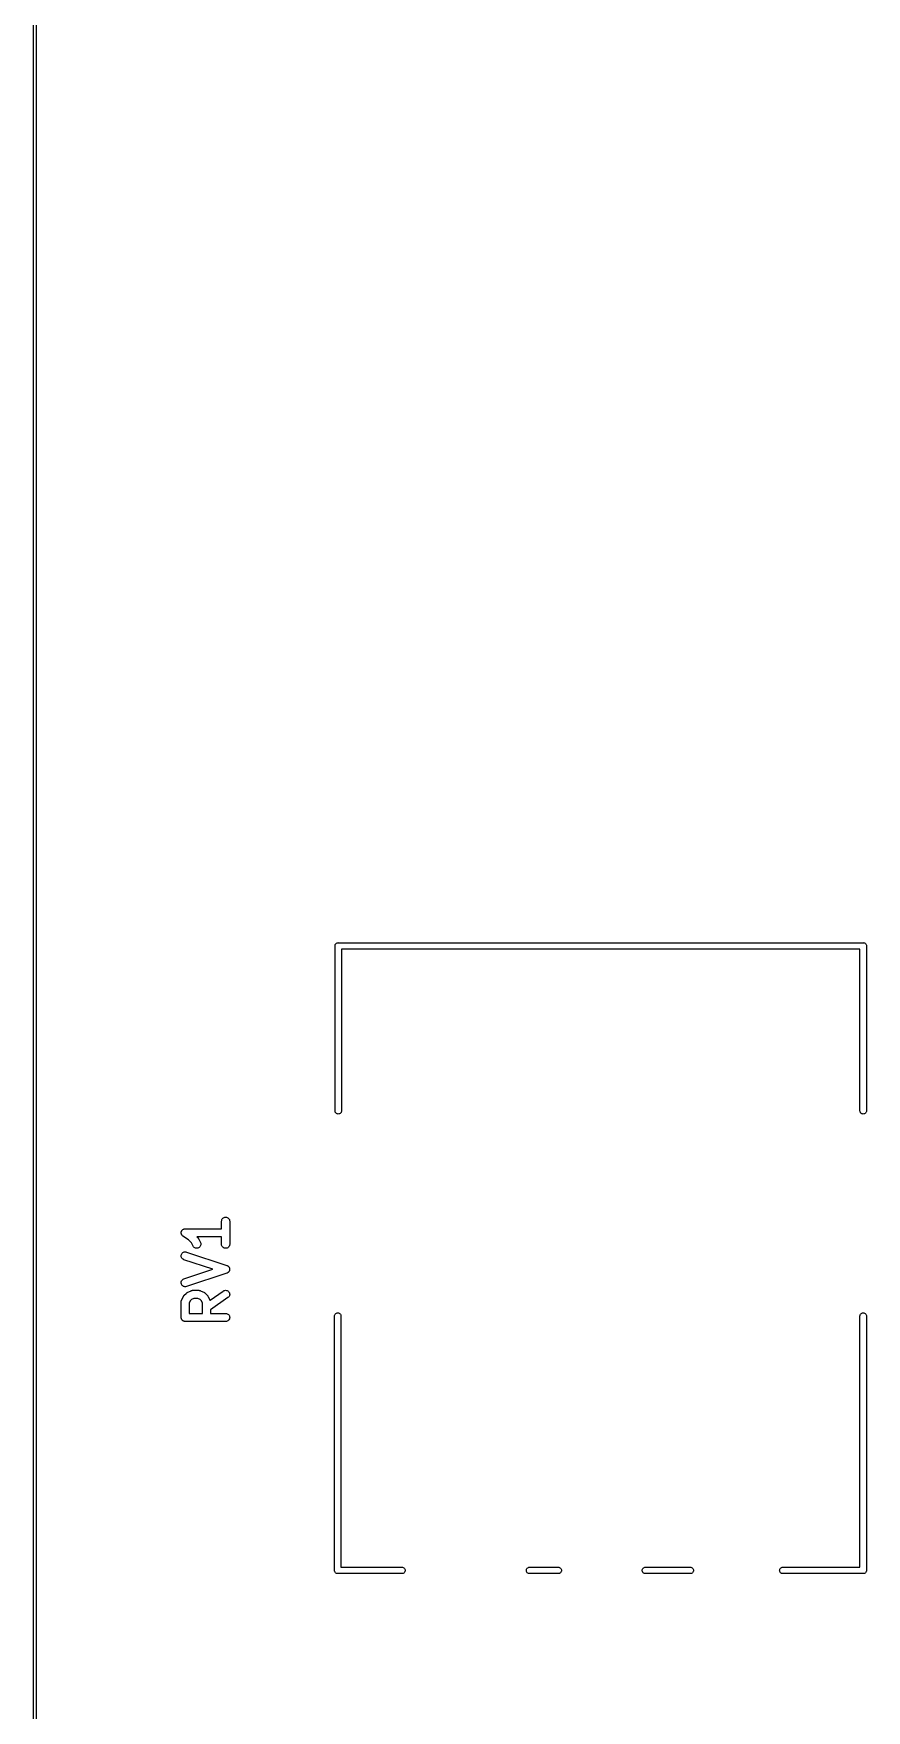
# Model space of a CAD drawing. Extents: x 19 to 116, y -142 to -16.
# Drawn here: x 19.41 to 34.86, y -78.9 to -47.78 of the extents above; entities that cross this region are included whole.
import ezdxf

# ---------------------------------------------------------------- set-up
doc = ezdxf.new("R2010")
doc.units = 0
doc.layers.add('BLACK', color=7, linetype='CONTINUOUS')

msp = doc.modelspace()

# ---------------------------------------------------------------- linework, layer by layer
at = {"layer": 'BLACK', "linetype": 'CONTINUOUS'}
for p, q in [((19.405, -142.239), (19.405, -16.6812)), ((19.455, -16.705), (19.455, -142.215)), ((24.9997, -64.71), (25.0009, -64.6982)), ((25, -64.713), (24.9997, -64.71)), ((25, -67.7729), (25, -64.713)), ((25.0009, -64.6982), (25.0043, -64.6869)), ((25.0043, -64.6869), (25.0099, -64.6765)), ((25.0099, -64.6765), (25.0174, -64.6674)), ((25.0174, -64.6674), (25.0265, -64.6599)), ((25.0265, -64.6599), (25.0369, -64.6543)), ((25.0369, -64.6543), (25.0482, -64.6509)), ((25.0482, -64.6509), (25.0571, -64.65)), ((25.0571, -64.65), (25.06, -64.6497)), ((25.0571, -64.65), (25.0571, -64.65)), ((25.06, -64.6497), (25.0629, -64.65)), ((25.0629, -64.65), (34.7971, -64.65)), ((34.7971, -64.65), (34.8, -64.6497)), ((34.8, -64.6497), (34.8029, -64.65)), ((34.8029, -64.65), (34.8118, -64.6509)), ((34.8118, -64.6509), (34.8231, -64.6543)), ((34.8231, -64.6543), (34.8335, -64.6599)), ((34.8335, -64.6599), (34.8426, -64.6674)), ((34.8426, -64.6674), (34.8501, -64.6765)), ((34.8501, -64.6765), (34.8557, -64.6869)), ((34.8557, -64.6869), (34.8591, -64.6982)), ((34.8591, -64.6982), (34.8603, -64.71)), ((34.8603, -64.71), (34.86, -64.7129)), ((34.86, -64.7129), (34.86, -67.7729)), ((34.74, -64.77), (25.12, -64.77)), ((25.12, -64.77), (25.12, -67.7729)), ((34.74, -67.7729), (34.74, -64.77)), ((25.0009, -67.7818), (25, -67.7729)), ((25.0043, -67.7931), (25.0009, -67.7818)), ((25.0099, -67.8035), (25.0043, -67.7931)), ((25.0174, -67.8126), (25.0099, -67.8035)), ((25.0265, -67.8201), (25.0174, -67.8126)), ((25.0369, -67.8257), (25.0265, -67.8201)), ((25.0482, -67.8291), (25.0369, -67.8257)), ((25.06, -67.8303), (25.0482, -67.8291)), ((25.0718, -67.8291), (25.06, -67.8303)), ((25.0831, -67.8257), (25.0718, -67.8291)), ((25.0935, -67.8201), (25.0831, -67.8257)), ((25.1026, -67.8126), (25.0935, -67.8201)), ((25.1101, -67.8035), (25.1026, -67.8126)), ((25.1157, -67.7931), (25.1101, -67.8035)), ((25.1191, -67.7818), (25.1157, -67.7931)), ((25.12, -67.7729), (25.1191, -67.7818)), ((34.7409, -67.7818), (34.74, -67.7729)), ((34.7443, -67.7931), (34.7409, -67.7818)), ((34.7499, -67.8035), (34.7443, -67.7931)), ((34.7574, -67.8126), (34.7499, -67.8035)), ((34.7665, -67.8201), (34.7574, -67.8126)), ((34.7769, -67.8257), (34.7665, -67.8201)), ((34.7882, -67.8291), (34.7769, -67.8257)), ((34.8, -67.8303), (34.7882, -67.8291)), ((34.8118, -67.8291), (34.8, -67.8303)), ((34.8231, -67.8257), (34.8118, -67.8291)), ((34.8335, -67.8201), (34.8231, -67.8257)), ((34.8426, -67.8126), (34.8335, -67.8201)), ((34.8501, -67.8035), (34.8426, -67.8126)), ((34.8557, -67.7931), (34.8501, -67.8035)), ((34.8591, -67.7818), (34.8557, -67.7931)), ((34.86, -67.7729), (34.8591, -67.7818)), ((22.1451, -70.0258), (22.1458, -70.0185)), ((22.1458, -70.0184), (22.1481, -70.011)), ((22.1458, -70.0185), (22.1458, -70.0184)), ((22.1458, -70.0184), (22.1458, -70.0184)), ((22.1481, -70.011), (22.1501, -70.0045)), ((22.1501, -70.0045), (22.1502, -70.0045)), ((22.1502, -70.0044), (22.1538, -69.9977)), ((22.1502, -70.0045), (22.1502, -70.0044)), ((22.1538, -69.9977), (22.1571, -69.9916)), ((22.1571, -69.9916), (22.1572, -69.9915)), ((22.1571, -69.9916), (22.1571, -69.9916)), ((22.1572, -69.9915), (22.1618, -69.986)), ((22.1618, -69.986), (22.1664, -69.9804)), ((22.1664, -69.9804), (22.1665, -69.9803)), ((22.1665, -69.9803), (22.1723, -69.9756)), ((22.1665, -69.9803), (22.1665, -69.9803)), ((22.1723, -69.9756), (22.1778, -69.9711)), ((22.1778, -69.9711), (22.1779, -69.971)), ((22.1778, -69.9711), (22.1778, -69.9711)), ((22.1779, -69.971), (22.1847, -69.9674)), ((22.1847, -69.9674), (22.1907, -69.9642)), ((22.1907, -69.9642), (22.1908, -69.9642)), ((22.1908, -69.9642), (22.1979, -69.962)), ((22.1908, -69.9642), (22.1908, -69.9642)), ((22.1979, -69.962), (22.2047, -69.96)), ((22.2047, -69.96), (22.2048, -69.96)), ((22.2048, -69.96), (22.2121, -69.9593)), ((22.2048, -69.96), (22.2048, -69.96)), ((22.2121, -69.9593), (22.2193, -69.9586)), ((22.2193, -69.9586), (22.8943, -69.9586)), ((22.8943, -69.8182), (22.8959, -69.8037)), ((22.8943, -69.8193), (22.8943, -69.8182)), ((22.8943, -69.9586), (22.8943, -69.8193)), ((22.8959, -69.8037), (22.9003, -69.7897)), ((22.9003, -69.7897), (22.9074, -69.7769)), ((22.9074, -69.7769), (22.9168, -69.7657)), ((22.9168, -69.7657), (22.9282, -69.7565)), ((22.9282, -69.7565), (22.9412, -69.7497)), ((22.9412, -69.7497), (22.9552, -69.7456)), ((22.9552, -69.7456), (22.9698, -69.7443)), ((22.9698, -69.7443), (22.9844, -69.7458)), ((22.9844, -69.7458), (22.9983, -69.7501)), ((22.9983, -69.7501), (23.0112, -69.7571)), ((23.0112, -69.7571), (23.0225, -69.7664)), ((23.0225, -69.7664), (23.0318, -69.7778)), ((23.0318, -69.7778), (23.0386, -69.7907)), ((23.0386, -69.7907), (23.0429, -69.8047)), ((23.0429, -69.8047), (23.0443, -69.8193)), ((23.0443, -69.8193), (23.0443, -70.2479)), ((22.1443, -70.0329), (22.1451, -70.0258)), ((22.1443, -70.033), (22.1443, -70.0329)), ((22.145, -70.0406), (22.1443, -70.033)), ((22.1443, -70.033), (22.1443, -70.033)), ((22.1456, -70.0475), (22.145, -70.0406)), ((22.1456, -70.0476), (22.1456, -70.0475)), ((22.1477, -70.0546), (22.1456, -70.0476)), ((22.1456, -70.0476), (22.1456, -70.0476)), ((22.1497, -70.0616), (22.1477, -70.0546)), ((22.1497, -70.0617), (22.1497, -70.0616)), ((22.1497, -70.0616), (22.1497, -70.0616)), ((22.1529, -70.0677), (22.1497, -70.0617)), ((22.1565, -70.0745), (22.1529, -70.0677)), ((22.1565, -70.0746), (22.1565, -70.0745)), ((22.161, -70.0802), (22.1565, -70.0746)), ((22.1565, -70.0746), (22.1565, -70.0746)), ((22.1656, -70.086), (22.161, -70.0802)), ((22.1657, -70.086), (22.1656, -70.086)), ((22.1714, -70.0908), (22.1657, -70.086)), ((22.1657, -70.086), (22.1657, -70.086)), ((22.1768, -70.0954), (22.1714, -70.0908)), ((22.1769, -70.0954), (22.1768, -70.0954)), ((22.1769, -70.0955), (22.1769, -70.0954)), ((22.1777, -70.096), (22.1769, -70.0955)), ((22.1769, -70.0955), (22.1769, -70.0955)), ((22.2786, -70.1633), (22.1777, -70.096)), ((22.3362, -70.2209), (22.2786, -70.1633)), ((22.3665, -70.2814), (22.3362, -70.2209)), ((22.3743, -70.2938), (22.3665, -70.2814)), ((22.3843, -70.3044), (22.3743, -70.2938)), ((22.3963, -70.3129), (22.3843, -70.3044)), ((22.4096, -70.3189), (22.3963, -70.3129)), ((22.4239, -70.3222), (22.4096, -70.3189)), ((22.4385, -70.3227), (22.4239, -70.3222)), ((22.8943, -70.1086), (22.4361, -70.1086)), ((22.4361, -70.1086), (22.4509, -70.1234)), ((22.4529, -70.3203), (22.4385, -70.3227)), ((22.4509, -70.1234), (22.4516, -70.1241)), ((22.4516, -70.1241), (22.4543, -70.1274)), ((22.4666, -70.3152), (22.4529, -70.3203)), ((22.4543, -70.1274), (22.4571, -70.1305)), ((22.4571, -70.1305), (22.4588, -70.1331)), ((22.4588, -70.1331), (22.4608, -70.1356)), ((22.4608, -70.1356), (22.4627, -70.1393)), ((22.4627, -70.1393), (22.4649, -70.1429)), ((22.4649, -70.1429), (22.5007, -70.2143)), ((22.4791, -70.3075), (22.4666, -70.3152)), ((22.4898, -70.2975), (22.4791, -70.3075)), ((22.4984, -70.2856), (22.4898, -70.2975)), ((22.5045, -70.2723), (22.4984, -70.2856)), ((22.5007, -70.2143), (22.5011, -70.2153)), ((22.5011, -70.2153), (22.5062, -70.229)), ((22.5079, -70.2581), (22.5045, -70.2723)), ((22.5062, -70.229), (22.5084, -70.2435)), ((22.5084, -70.2435), (22.5079, -70.2581)), ((22.8943, -70.2479), (22.8943, -70.1086)), ((22.8957, -70.2624), (22.8943, -70.2479)), ((22.8999, -70.2764), (22.8957, -70.2624)), ((22.9068, -70.2894), (22.8999, -70.2764)), ((22.9161, -70.3007), (22.9068, -70.2894)), ((22.9273, -70.31), (22.9161, -70.3007)), ((22.9402, -70.317), (22.9273, -70.31)), ((22.9542, -70.3213), (22.9402, -70.317)), ((22.9688, -70.3229), (22.9542, -70.3213)), ((22.9833, -70.3215), (22.9688, -70.3229)), ((22.9974, -70.3174), (22.9833, -70.3215)), ((23.0104, -70.3106), (22.9974, -70.3174)), ((23.0218, -70.3014), (23.0104, -70.3106)), ((23.0312, -70.2902), (23.0218, -70.3014)), ((23.0382, -70.2774), (23.0312, -70.2902)), ((23.0426, -70.2634), (23.0382, -70.2774)), ((23.0443, -70.2489), (23.0426, -70.2634)), ((23.0443, -70.2479), (23.0443, -70.2489)), ((22.1444, -70.4668), (22.1449, -70.4522)), ((22.1468, -70.4813), (22.1444, -70.4668)), ((22.1449, -70.4522), (22.1483, -70.4379)), ((22.1519, -70.495), (22.1468, -70.4813)), ((22.1483, -70.4379), (22.1544, -70.4246)), ((22.1595, -70.5075), (22.1519, -70.495)), ((22.1544, -70.4246), (22.1629, -70.4127)), ((22.1695, -70.5182), (22.1595, -70.5075)), ((22.1629, -70.4127), (22.1736, -70.4027)), ((22.1813, -70.5268), (22.1695, -70.5182)), ((22.1736, -70.4027), (22.186, -70.3949)), ((22.1946, -70.533), (22.1813, -70.5268)), ((22.186, -70.3949), (22.1997, -70.3898)), ((22.1956, -70.5333), (22.1946, -70.533)), ((22.7321, -70.7121), (22.1956, -70.5333)), ((22.1997, -70.3898), (22.2141, -70.3873)), ((22.2141, -70.3873), (22.2287, -70.3877)), ((22.2287, -70.3877), (22.243, -70.391)), ((22.243, -70.391), (22.993, -70.641)), ((22.993, -70.641), (22.994, -70.6413)), ((22.994, -70.6413), (22.9987, -70.6435)), ((22.9987, -70.6435), (23.0035, -70.6454)), ((23.0035, -70.6454), (23.0053, -70.6466)), ((23.0053, -70.6466), (23.0073, -70.6475)), ((23.0073, -70.6475), (23.0115, -70.6505)), ((22.1445, -70.9564), (22.147, -70.942)), ((22.1448, -70.9711), (22.1445, -70.9564)), ((22.147, -70.942), (22.1523, -70.9284)), ((22.1523, -70.9284), (22.1602, -70.916)), ((22.1602, -70.916), (22.1702, -70.9054)), ((22.1702, -70.9054), (22.1822, -70.897)), ((22.1822, -70.897), (22.1956, -70.891)), ((22.1956, -70.891), (22.7321, -70.7121)), ((22.993, -70.7833), (22.243, -71.0333)), ((22.9977, -70.7812), (22.993, -70.7833)), ((23.0026, -70.7793), (22.9977, -70.7812)), ((23.0044, -70.7782), (23.0026, -70.7793)), ((23.0064, -70.7773), (23.0044, -70.7782)), ((23.0106, -70.7743), (23.0064, -70.7773)), ((23.015, -70.7716), (23.0106, -70.7743)), ((23.0115, -70.6505), (23.0158, -70.6533)), ((23.0166, -70.7701), (23.015, -70.7716)), ((23.0158, -70.6533), (23.0174, -70.6548)), ((23.0183, -70.7689), (23.0166, -70.7701)), ((23.0174, -70.6548), (23.0191, -70.6561)), ((23.0219, -70.7651), (23.0183, -70.7689)), ((23.0191, -70.6561), (23.0226, -70.6599)), ((23.0257, -70.7616), (23.0219, -70.7651)), ((23.0226, -70.6599), (23.0264, -70.6635)), ((23.0269, -70.7598), (23.0257, -70.7616)), ((23.0264, -70.6635), (23.0276, -70.6653)), ((23.0284, -70.7583), (23.0269, -70.7598)), ((23.0276, -70.6653), (23.0291, -70.6668)), ((23.0312, -70.7539), (23.0284, -70.7583)), ((23.0291, -70.6668), (23.0318, -70.6713)), ((23.0342, -70.7497), (23.0312, -70.7539)), ((23.0318, -70.6713), (23.0347, -70.6755)), ((23.0351, -70.7477), (23.0342, -70.7497)), ((23.0347, -70.6755), (23.0356, -70.6775)), ((23.0362, -70.7459), (23.0351, -70.7477)), ((23.0356, -70.6775), (23.0367, -70.6793)), ((23.0381, -70.7411), (23.0362, -70.7459)), ((23.0367, -70.6793), (23.0385, -70.6842)), ((23.0403, -70.7364), (23.0381, -70.7411)), ((23.0385, -70.6842), (23.0406, -70.6889)), ((23.0408, -70.7343), (23.0403, -70.7364)), ((23.0406, -70.6889), (23.0411, -70.691)), ((23.0415, -70.7323), (23.0408, -70.7343)), ((23.0411, -70.691), (23.0418, -70.693)), ((23.0424, -70.7272), (23.0415, -70.7323)), ((23.0418, -70.693), (23.0426, -70.6981)), ((23.0436, -70.7221), (23.0424, -70.7272)), ((23.0426, -70.6981), (23.0438, -70.7032)), ((23.0437, -70.72), (23.0436, -70.7221)), ((23.0441, -70.7179), (23.0437, -70.72)), ((23.0438, -70.7032), (23.0438, -70.7054)), ((23.0438, -70.7054), (23.0441, -70.7075)), ((23.0441, -70.7075), (23.044, -70.7127)), ((23.044, -70.7127), (23.0441, -70.7179)), ((22.148, -70.9854), (22.1448, -70.9711)), ((22.1538, -70.9988), (22.148, -70.9854)), ((22.1522, -71.2857), (22.1879, -71.2143)), ((22.1622, -71.0108), (22.1538, -70.9988)), ((22.1727, -71.0209), (22.1622, -71.0108)), ((22.185, -71.0289), (22.1727, -71.0209)), ((22.1987, -71.0343), (22.185, -71.0289)), ((22.1879, -71.2143), (22.1884, -71.2134)), ((22.1884, -71.2134), (22.1907, -71.2099)), ((22.1907, -71.2099), (22.1927, -71.2061)), ((22.1927, -71.2061), (22.1947, -71.2037)), ((22.1947, -71.2037), (22.1964, -71.2011)), ((22.1964, -71.2011), (22.1993, -71.1981)), ((22.2131, -71.0369), (22.1987, -71.0343)), ((22.1993, -71.1981), (22.202, -71.1948)), ((22.202, -71.1948), (22.2377, -71.1591)), ((22.2277, -71.0367), (22.2131, -71.0369)), ((22.242, -71.0336), (22.2277, -71.0367)), ((22.2377, -71.1591), (22.2384, -71.1584)), ((22.2384, -71.1584), (22.2417, -71.1557)), ((22.2417, -71.1557), (22.2448, -71.1529)), ((22.243, -71.0333), (22.242, -71.0336)), ((22.2448, -71.1529), (22.2474, -71.1512)), ((22.2474, -71.1512), (22.2499, -71.1492)), ((22.2499, -71.1492), (22.2536, -71.1473)), ((22.2536, -71.1473), (22.2572, -71.1451)), ((22.2572, -71.1451), (22.3286, -71.1093)), ((22.3286, -71.1093), (22.3295, -71.1089)), ((22.3295, -71.1089), (22.3316, -71.1081)), ((22.3316, -71.1081), (22.3336, -71.1071)), ((22.3336, -71.1071), (22.3385, -71.1056)), ((22.3798, -71.2514), (22.3351, -71.2738)), ((22.3385, -71.1056), (22.3433, -71.1038)), ((22.3433, -71.1038), (22.3455, -71.1035)), ((22.3455, -71.1035), (22.3476, -71.1029)), ((22.3476, -71.1029), (22.3527, -71.1024)), ((22.3527, -71.1024), (22.3577, -71.1016)), ((22.3577, -71.1016), (22.3599, -71.1016)), ((22.3599, -71.1016), (22.3621, -71.1014)), ((22.3621, -71.1014), (22.4693, -71.1014)), ((22.4516, -71.2514), (22.3798, -71.2514)), ((22.4963, -71.2738), (22.4516, -71.2514)), ((22.4693, -71.1014), (22.4703, -71.1014)), ((22.4703, -71.1014), (22.4725, -71.1017)), ((22.4725, -71.1017), (22.4747, -71.1016)), ((22.4747, -71.1016), (22.4798, -71.1025)), ((22.4798, -71.1025), (22.4849, -71.1031)), ((22.4849, -71.1031), (22.487, -71.1037)), ((22.487, -71.1037), (22.4892, -71.1041)), ((22.4892, -71.1041), (22.4939, -71.1059)), ((22.4939, -71.1059), (22.4988, -71.1075)), ((22.4988, -71.1075), (22.5008, -71.1086)), ((22.5008, -71.1086), (22.5028, -71.1093)), ((22.5028, -71.1093), (22.5743, -71.1451)), ((22.5743, -71.1451), (22.5752, -71.1455)), ((22.5752, -71.1455), (22.5787, -71.1478)), ((22.5787, -71.1478), (22.5824, -71.1498)), ((22.5824, -71.1498), (22.5849, -71.1518)), ((22.5849, -71.1518), (22.5875, -71.1535)), ((22.5875, -71.1535), (22.5905, -71.1564)), ((22.5905, -71.1564), (22.5937, -71.1591)), ((22.5937, -71.1591), (22.6295, -71.1948)), ((22.6295, -71.1948), (22.6302, -71.1956)), ((22.6302, -71.1956), (22.6328, -71.1989)), ((22.6328, -71.1989), (22.6357, -71.2019)), ((22.6357, -71.2019), (22.6374, -71.2046)), ((22.6374, -71.2046), (22.6393, -71.207)), ((22.6393, -71.207), (22.6413, -71.2107)), ((22.6413, -71.2107), (22.6435, -71.2143)), ((22.6435, -71.2143), (22.6792, -71.2857)), ((22.68, -71.2874), (22.9263, -71.115)), ((23.0123, -71.2379), (22.6871, -71.4655)), ((22.9263, -71.115), (22.9271, -71.1144)), ((22.9271, -71.1144), (22.94, -71.1074)), ((22.94, -71.1074), (22.954, -71.103)), ((22.954, -71.103), (22.9685, -71.1014)), ((22.9685, -71.1014), (22.9831, -71.1027)), ((22.9831, -71.1027), (22.9971, -71.1068)), ((22.9971, -71.1068), (23.0101, -71.1135)), ((23.0101, -71.1135), (23.0216, -71.1227)), ((23.0234, -71.2283), (23.0123, -71.2379)), ((23.0216, -71.1227), (23.031, -71.1338)), ((23.0325, -71.2168), (23.0234, -71.2283)), ((23.031, -71.1338), (23.0381, -71.1467)), ((23.0391, -71.2038), (23.0325, -71.2168)), ((23.0381, -71.1467), (23.0426, -71.1606)), ((23.0431, -71.1897), (23.0391, -71.2038)), ((23.0426, -71.1606), (23.0443, -71.1751)), ((23.0443, -71.1751), (23.0431, -71.1897)), ((22.1443, -71.3182), (22.1445, -71.316)), ((22.1443, -71.3193), (22.1443, -71.3182)), ((22.1443, -71.605), (22.1443, -71.3193)), ((22.1445, -71.3138), (22.1454, -71.3088)), ((22.1445, -71.316), (22.1445, -71.3138)), ((22.1454, -71.3088), (22.1459, -71.3037)), ((22.1459, -71.3037), (22.1466, -71.3016)), ((22.1466, -71.3016), (22.147, -71.2994)), ((22.147, -71.2994), (22.1488, -71.2946)), ((22.1488, -71.2946), (22.1503, -71.2897)), ((22.1503, -71.2897), (22.1514, -71.2878)), ((22.1514, -71.2878), (22.1522, -71.2857)), ((22.3166, -71.2923), (22.2943, -71.337)), ((22.2943, -71.337), (22.2943, -71.53)), ((22.2943, -71.53), (22.5371, -71.53)), ((22.3351, -71.2738), (22.3166, -71.2923)), ((22.5148, -71.2923), (22.4963, -71.2738)), ((22.5371, -71.337), (22.5148, -71.2923)), ((22.5371, -71.53), (22.5371, -71.337)), ((22.6792, -71.2857), (22.6797, -71.2867)), ((22.6797, -71.2867), (22.68, -71.2874)), ((22.6871, -71.4655), (22.6871, -71.53)), ((22.6871, -71.53), (22.9693, -71.53)), ((22.9693, -71.53), (22.9703, -71.53)), ((22.9703, -71.53), (22.9849, -71.5316)), ((22.9849, -71.5316), (22.9988, -71.5361)), ((22.9988, -71.5361), (23.0117, -71.5431)), ((23.0117, -71.5431), (23.0229, -71.5525)), ((23.0229, -71.5525), (23.032, -71.5639)), ((23.032, -71.5639), (23.0388, -71.5769)), ((23.0388, -71.5769), (23.043, -71.5909)), ((24.99, -71.5771), (24.9909, -71.5682)), ((24.99, -76.3029), (24.99, -71.5771)), ((24.9909, -71.5682), (24.9943, -71.5569)), ((24.9943, -71.5569), (24.9999, -71.5465)), ((24.9999, -71.5465), (25.0074, -71.5374)), ((25.0074, -71.5374), (25.0165, -71.5299)), ((25.0165, -71.5299), (25.0269, -71.5243)), ((25.0269, -71.5243), (25.0382, -71.5209)), ((25.0382, -71.5209), (25.05, -71.5197)), ((25.05, -71.5197), (25.0618, -71.5209)), ((25.0618, -71.5209), (25.0731, -71.5243)), ((25.0731, -71.5243), (25.0835, -71.5299)), ((25.0835, -71.5299), (25.0926, -71.5374)), ((25.0926, -71.5374), (25.1001, -71.5465)), ((25.1001, -71.5465), (25.1057, -71.5569)), ((25.1057, -71.5569), (25.1091, -71.5682)), ((25.1091, -71.5682), (25.11, -71.5771)), ((25.11, -71.5771), (25.11, -76.24)), ((34.74, -71.5771), (34.7409, -71.5682)), ((34.74, -76.24), (34.74, -71.5771)), ((34.7409, -71.5682), (34.7443, -71.5569)), ((34.7443, -71.5569), (34.7499, -71.5465)), ((34.7499, -71.5465), (34.7574, -71.5374)), ((34.7574, -71.5374), (34.7665, -71.5299)), ((34.7665, -71.5299), (34.7769, -71.5243)), ((34.7769, -71.5243), (34.7882, -71.5209)), ((34.7882, -71.5209), (34.8, -71.5197)), ((34.8, -71.5197), (34.8118, -71.5209)), ((34.8118, -71.5209), (34.8231, -71.5243)), ((34.8231, -71.5243), (34.8335, -71.5299)), ((34.8335, -71.5299), (34.8426, -71.5374)), ((34.8426, -71.5374), (34.8501, -71.5465)), ((34.8501, -71.5465), (34.8557, -71.5569)), ((34.8557, -71.5569), (34.8591, -71.5682)), ((34.8591, -71.5682), (34.86, -71.5771)), ((34.86, -71.5771), (34.86, -76.2971)), ((22.145, -71.612), (22.1443, -71.605)), ((22.1456, -71.6191), (22.145, -71.612)), ((22.1457, -71.6193), (22.1456, -71.6191)), ((22.1457, -71.6196), (22.1457, -71.6193)), ((22.1477, -71.6263), (22.1457, -71.6196)), ((22.1497, -71.6331), (22.1477, -71.6263)), ((22.1499, -71.6333), (22.1497, -71.6331)), ((22.1499, -71.6336), (22.1499, -71.6333)), ((22.1533, -71.6398), (22.1499, -71.6336)), ((22.1565, -71.6461), (22.1533, -71.6398)), ((22.1567, -71.6463), (22.1565, -71.6461)), ((22.1568, -71.6465), (22.1567, -71.6463)), ((22.1613, -71.652), (22.1568, -71.6465)), ((22.1657, -71.6575), (22.1613, -71.652)), ((22.1659, -71.6576), (22.1657, -71.6575)), ((22.1661, -71.6578), (22.1659, -71.6576)), ((22.1715, -71.6623), (22.1661, -71.6578)), ((22.1769, -71.6669), (22.1715, -71.6623)), ((22.1771, -71.667), (22.1769, -71.6669)), ((22.1773, -71.6672), (22.1771, -71.667)), ((22.1835, -71.6705), (22.1773, -71.6672)), ((22.1897, -71.6739), (22.1835, -71.6705)), ((22.19, -71.674), (22.1897, -71.6739)), ((22.1902, -71.6741), (22.19, -71.674)), ((22.197, -71.6762), (22.1902, -71.6741)), ((22.2037, -71.6784), (22.197, -71.6762)), ((22.204, -71.6784), (22.2037, -71.6784)), ((22.2042, -71.6785), (22.204, -71.6784)), ((22.2112, -71.6792), (22.2042, -71.6785)), ((22.2182, -71.68), (22.2112, -71.6792)), ((22.2187, -71.68), (22.2182, -71.68)), ((22.2188, -71.68), (22.2187, -71.68)), ((22.2193, -71.68), (22.2188, -71.68)), ((22.2188, -71.68), (22.2188, -71.68)), ((22.9693, -71.68), (22.2193, -71.68)), ((22.9839, -71.6786), (22.9693, -71.68)), ((22.9979, -71.6743), (22.9839, -71.6786)), ((23.0108, -71.6675), (22.9979, -71.6743)), ((23.0221, -71.6582), (23.0108, -71.6675)), ((23.0315, -71.6469), (23.0221, -71.6582)), ((23.0384, -71.6341), (23.0315, -71.6469)), ((23.0428, -71.6201), (23.0384, -71.6341)), ((23.0443, -71.6055), (23.0428, -71.6201)), ((23.043, -71.5909), (23.0443, -71.6055)), ((25.11, -76.24), (26.2429, -76.24)), ((26.2429, -76.24), (26.2518, -76.2409)), ((26.2518, -76.2409), (26.2631, -76.2443)), ((26.2631, -76.2443), (26.2735, -76.2499)), ((28.5765, -76.2499), (28.5869, -76.2443)), ((28.5869, -76.2443), (28.5982, -76.2409)), ((28.5982, -76.2409), (28.6071, -76.24)), ((28.6071, -76.24), (29.1429, -76.24)), ((29.1429, -76.24), (29.1518, -76.2409)), ((29.1518, -76.2409), (29.1631, -76.2443)), ((29.1631, -76.2443), (29.1735, -76.2499)), ((30.7265, -76.2499), (30.7369, -76.2443)), ((30.7369, -76.2443), (30.7482, -76.2409)), ((30.7482, -76.2409), (30.7571, -76.24)), ((30.7571, -76.24), (31.5929, -76.24)), ((31.5929, -76.24), (31.6018, -76.2409)), ((31.6018, -76.2409), (31.6131, -76.2443)), ((31.6131, -76.2443), (31.6235, -76.2499)), ((33.2765, -76.2499), (33.2869, -76.2443)), ((33.2869, -76.2443), (33.2982, -76.2409)), ((33.2982, -76.2409), (33.3071, -76.24)), ((33.3071, -76.24), (34.74, -76.24)), ((24.9909, -76.3118), (24.99, -76.3029)), ((24.9943, -76.3231), (24.9909, -76.3118)), ((24.9999, -76.3335), (24.9943, -76.3231)), ((25.0074, -76.3426), (24.9999, -76.3335)), ((25.0165, -76.3501), (25.0074, -76.3426)), ((25.0269, -76.3557), (25.0165, -76.3501)), ((25.0382, -76.3591), (25.0269, -76.3557)), ((25.05, -76.3603), (25.0382, -76.3591)), ((25.055, -76.3598), (25.05, -76.3603)), ((25.0571, -76.36), (25.055, -76.3598)), ((26.2429, -76.36), (25.0571, -76.36)), ((26.2518, -76.3591), (26.2429, -76.36)), ((26.2631, -76.3557), (26.2518, -76.3591)), ((26.2735, -76.3501), (26.2631, -76.3557)), ((26.2735, -76.2499), (26.2826, -76.2574)), ((26.2826, -76.3426), (26.2735, -76.3501)), ((26.2826, -76.2574), (26.2901, -76.2665)), ((26.2901, -76.3335), (26.2826, -76.3426)), ((26.2901, -76.2665), (26.2957, -76.2769)), ((26.2957, -76.3231), (26.2901, -76.3335)), ((26.2957, -76.2769), (26.2991, -76.2882)), ((26.2991, -76.3118), (26.2957, -76.3231)), ((26.2991, -76.2882), (26.3003, -76.3)), ((26.3003, -76.3), (26.2991, -76.3118)), ((28.5497, -76.3), (28.5509, -76.2882)), ((28.5509, -76.3118), (28.5497, -76.3)), ((28.5509, -76.2882), (28.5543, -76.2769)), ((28.5543, -76.3231), (28.5509, -76.3118)), ((28.5543, -76.2769), (28.5599, -76.2665)), ((28.5599, -76.3335), (28.5543, -76.3231)), ((28.5599, -76.2665), (28.5674, -76.2574)), ((28.5674, -76.3426), (28.5599, -76.3335)), ((28.5674, -76.2574), (28.5765, -76.2499)), ((28.5765, -76.3501), (28.5674, -76.3426)), ((28.5869, -76.3557), (28.5765, -76.3501)), ((28.5982, -76.3591), (28.5869, -76.3557)), ((28.6071, -76.36), (28.5982, -76.3591)), ((29.1429, -76.36), (28.6071, -76.36)), ((29.1518, -76.3591), (29.1429, -76.36)), ((29.1631, -76.3557), (29.1518, -76.3591)), ((29.1735, -76.3501), (29.1631, -76.3557)), ((29.1735, -76.2499), (29.1826, -76.2574)), ((29.1826, -76.3426), (29.1735, -76.3501)), ((29.1826, -76.2574), (29.1901, -76.2665)), ((29.1901, -76.3335), (29.1826, -76.3426)), ((29.1901, -76.2665), (29.1957, -76.2769)), ((29.1957, -76.3231), (29.1901, -76.3335)), ((29.1957, -76.2769), (29.1991, -76.2882)), ((29.1991, -76.3118), (29.1957, -76.3231)), ((29.1991, -76.2882), (29.2003, -76.3)), ((29.2003, -76.3), (29.1991, -76.3118)), ((30.6997, -76.3), (30.7009, -76.2882)), ((30.7009, -76.3118), (30.6997, -76.3)), ((30.7009, -76.2882), (30.7043, -76.2769)), ((30.7043, -76.3231), (30.7009, -76.3118)), ((30.7043, -76.2769), (30.7099, -76.2665)), ((30.7099, -76.3335), (30.7043, -76.3231)), ((30.7099, -76.2665), (30.7174, -76.2574)), ((30.7174, -76.3426), (30.7099, -76.3335)), ((30.7174, -76.2574), (30.7265, -76.2499)), ((30.7265, -76.3501), (30.7174, -76.3426)), ((30.7369, -76.3557), (30.7265, -76.3501)), ((30.7482, -76.3591), (30.7369, -76.3557)), ((30.7571, -76.36), (30.7482, -76.3591)), ((31.5929, -76.36), (30.7571, -76.36)), ((31.6018, -76.3591), (31.5929, -76.36)), ((31.6131, -76.3557), (31.6018, -76.3591)), ((31.6235, -76.3501), (31.6131, -76.3557)), ((31.6235, -76.2499), (31.6326, -76.2574)), ((31.6326, -76.3426), (31.6235, -76.3501)), ((31.6326, -76.2574), (31.6401, -76.2665)), ((31.6401, -76.3335), (31.6326, -76.3426)), ((31.6401, -76.2665), (31.6457, -76.2769)), ((31.6457, -76.3231), (31.6401, -76.3335)), ((31.6457, -76.2769), (31.6491, -76.2882)), ((31.6491, -76.3118), (31.6457, -76.3231)), ((31.6491, -76.2882), (31.6503, -76.3)), ((31.6503, -76.3), (31.6491, -76.3118)), ((33.2497, -76.3), (33.2509, -76.2882)), ((33.2509, -76.3118), (33.2497, -76.3)), ((33.2509, -76.2882), (33.2543, -76.2769)), ((33.2543, -76.3231), (33.2509, -76.3118)), ((33.2543, -76.2769), (33.2599, -76.2665)), ((33.2599, -76.3335), (33.2543, -76.3231)), ((33.2599, -76.2665), (33.2674, -76.2574)), ((33.2674, -76.3426), (33.2599, -76.3335)), ((33.2674, -76.2574), (33.2765, -76.2499)), ((33.2765, -76.3501), (33.2674, -76.3426)), ((33.2869, -76.3557), (33.2765, -76.3501)), ((33.2982, -76.3591), (33.2869, -76.3557)), ((33.3071, -76.36), (33.2982, -76.3591)), ((34.7971, -76.36), (33.3071, -76.36)), ((34.8, -76.3603), (34.7971, -76.36)), ((34.8029, -76.36), (34.8, -76.3603)), ((34.8118, -76.3591), (34.8029, -76.36)), ((34.8029, -76.36), (34.8029, -76.36)), ((34.8231, -76.3557), (34.8118, -76.3591)), ((34.8335, -76.3501), (34.8231, -76.3557)), ((34.8426, -76.3426), (34.8335, -76.3501)), ((34.8501, -76.3335), (34.8426, -76.3426)), ((34.8557, -76.3231), (34.8501, -76.3335)), ((34.8591, -76.3118), (34.8557, -76.3231)), ((34.8603, -76.3), (34.8591, -76.3118)), ((34.86, -76.2971), (34.8603, -76.3))]:
    msp.add_line(p, q, dxfattribs=at)

doc.saveas('drawing.dxf')
